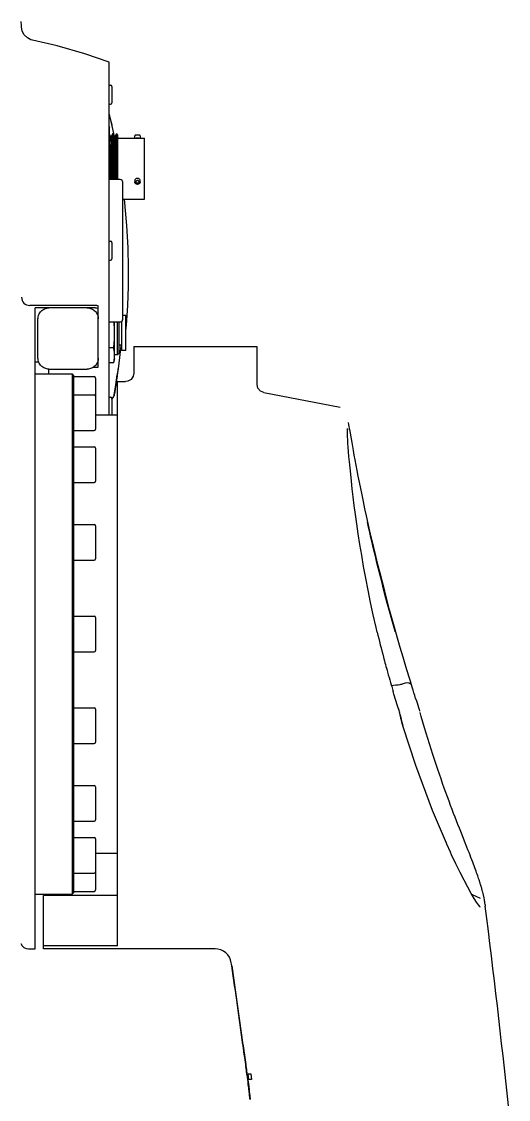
# Model space of a CAD drawing. Header units: millimetres. Extents: x 7426 to 8740, y 124 to 421.
# Drawn here: x 8110.75 to 8119.64, y 288.46 to 308.14 of the extents above; entities that cross this region are included whole.
import ezdxf

# ---------------------------------------------------------------- set-up
doc = ezdxf.new("R2010")
doc.units = ezdxf.units.MM
doc.layers.add('外形图', color=7, linetype='Continuous')

msp = doc.modelspace()

# ---------------------------------------------------------------- linework, layer by layer
at = {"layer": '外形图', "color": 0, "linetype": 'Continuous'}
for p, q in [((8112.3528, 300.9557), (8112.3528, 307.3994)), ((8112.3528, 306.9809), (8112.3778, 306.9809)), ((8112.4028, 306.9559), (8112.4028, 306.6558)), ((8112.3528, 306.6308), (8112.3778, 306.6308)), ((8112.3915, 306.3133), (8112.3528, 306.4703)), ((8112.3771, 306.3665), (8112.3537, 306.4607)), ((8112.39, 306.3137), (8112.3771, 306.3665)), ((8112.4499, 306.0415), (8112.3915, 306.3133)), ((8112.3615, 306.2001), (8112.3576, 306.2147)), ((8112.3615, 305.2558), (8112.3615, 306.2001)), ((8112.4066, 306.2445), (8112.4046, 306.253)), ((8112.4071, 306.2426), (8112.4066, 306.2445)), ((8112.3639, 306.0714), (8112.3615, 306.0755)), ((8112.38, 306.0435), (8112.3639, 306.0714)), ((8112.3802, 306.0432), (8112.38, 306.0435)), ((8112.3887, 306.0435), (8112.3802, 306.0435)), ((8112.4156, 306.0905), (8112.3885, 306.0436)), ((8112.416, 306.0908), (8112.4156, 306.0905)), ((8112.416, 306.0908), (8112.423, 306.0908)), ((8112.423, 306.0908), (8112.4234, 306.0905)), ((8112.4506, 306.0435), (8112.4234, 306.0905)), ((8112.4508, 306.0432), (8112.4506, 306.0435)), ((8112.4592, 306.0435), (8112.4508, 306.0435)), ((8112.4512, 306.042), (8112.4508, 306.0432)), ((8112.4862, 306.0905), (8112.4591, 306.0436)), ((8112.4866, 306.0908), (8112.4862, 306.0905)), ((8112.4866, 306.0908), (8112.4936, 306.0908)), ((8112.4936, 306.0908), (8112.494, 306.0905)), ((8112.5089, 306.0647), (8112.4939, 306.0905)), ((8112.5015, 305.6053), (8112.5015, 305.9395)), ((8112.5089, 305.2558), (8112.5089, 306.0647)), ((8112.5216, 306.0115), (8112.9965, 306.0115)), ((8112.82, 306.0115), (8112.82, 306.0511)), ((8112.9191, 306.0511), (8112.9191, 306.0115)), ((8112.9965, 304.9002), (8112.9965, 306.0114)), ((8112.4992, 305.7269), (8112.498, 305.7902)), ((8112.5006, 305.6568), (8112.4992, 305.7269)), ((8112.3667, 305.2554), (8112.3615, 305.543)), ((8112.5009, 305.6391), (8112.5006, 305.6568)), ((8112.5015, 305.6053), (8112.5009, 305.6391)), ((8112.5023, 305.5234), (8112.5015, 305.6053)), ((8112.5028, 305.4598), (8112.5023, 305.5234)), ((8112.5047, 305.2556), (8112.5028, 305.4598)), ((8112.5528, 305.2558), (8112.3528, 305.2558)), ((8112.6028, 302.7057), (8112.6028, 305.2058)), ((8112.82, 305.2316), (8112.82, 305.2142)), ((8112.9191, 305.2142), (8112.9191, 305.2316)), ((8112.6028, 304.9002), (8112.9965, 304.9002)), ((8112.3528, 304.1308), (8112.3778, 304.1308)), ((8112.4028, 304.1058), (8112.4028, 303.8058)), ((8112.3528, 303.7808), (8112.3778, 303.7808)), ((8112.1028, 302.9557), (8110.9027, 302.9557)), ((8111.0027, 291.2054), (8111.0027, 302.911)), ((8112.1028, 302.911), (8111.0027, 302.911)), ((8111.9528, 302.911), (8111.2527, 302.911)), ((8112.1528, 302.7125), (8112.1528, 302.9471)), ((8112.6028, 302.7807), (8112.6553, 302.7807)), ((8112.6553, 302.1307), (8112.6553, 302.7807)), ((8111.0527, 301.9933), (8111.0527, 302.7125)), ((8112.1528, 301.9933), (8112.1528, 302.7125)), ((8112.3528, 302.6557), (8112.5528, 302.6557)), ((8112.4528, 301.9807), (8112.4528, 302.6557)), ((8112.5046, 302.0557), (8112.5046, 302.6557)), ((8112.5353, 302.0864), (8112.5353, 302.6557)), ((8112.5803, 302.6643), (8112.5803, 302.1307)), ((8112.6668, 302.5857), (8112.6675, 302.5949)), ((8112.6568, 302.4975), (8112.6578, 302.5044)), ((8112.6578, 302.5044), (8112.6587, 302.5114)), ((8112.6587, 302.5114), (8112.6597, 302.5186)), ((8112.6597, 302.5186), (8112.6606, 302.5261)), ((8112.6606, 302.5261), (8112.6615, 302.5339)), ((8112.6615, 302.5339), (8112.6625, 302.5421)), ((8112.6625, 302.5421), (8112.6634, 302.5508)), ((8112.6634, 302.5508), (8112.6644, 302.5601)), ((8112.6644, 302.5601), (8112.6653, 302.57)), ((8112.4331, 302.1815), (8112.3528, 302.1815)), ((8112.5803, 302.232), (8112.5353, 302.232)), ((8112.5691, 302.2182), (8112.5667, 302.1979)), ((8112.5691, 302.2182), (8112.5705, 302.2329)), ((8112.8028, 302.2057), (8112.8028, 301.717)), ((8112.8031, 302.2057), (8115.0526, 302.2057)), ((8115.0529, 301.5145), (8115.0529, 302.2057)), ((8112.1528, 301.8295), (8112.1528, 301.9933)), ((8112.4528, 301.9807), (8112.4331, 301.9072)), ((8112.5046, 302.0557), (8112.4528, 302.0557)), ((8112.5353, 302.0864), (8112.5046, 302.0557)), ((8112.6553, 302.1307), (8112.5803, 302.1307)), ((8111.0679, 301.9184), (8111.0027, 301.9184)), ((8111.2527, 301.7937), (8111.9528, 301.7937)), ((8111.253, 301.7937), (8111.2527, 301.7916)), ((8111.2527, 301.7057), (8111.2527, 301.7916)), ((8112.063, 301.8276), (8112.1028, 301.8276)), ((8112.1528, 301.9184), (8112.1376, 301.9184)), ((8112.4331, 301.9072), (8112.3528, 301.9072)), ((8111.0027, 301.7057), (8111.6778, 301.7057)), ((8111.6778, 301.7057), (8111.6778, 292.2054)), ((8111.7028, 301.6807), (8111.6778, 301.7057)), ((8111.7028, 301.6807), (8111.7028, 292.2305)), ((8111.7028, 301.6557), (8112.0778, 301.6557)), ((8112.1028, 301.6307), (8112.1028, 300.6976)), ((8112.4804, 301.5536), (8112.5006, 301.6883)), ((8112.4929, 301.5969), (8112.4977, 301.6302)), ((8112.4977, 301.6302), (8112.5031, 301.6688)), ((8112.5006, 301.6883), (8112.5028, 301.7027)), ((8112.5028, 301.7027), (8112.504, 301.71)), ((8112.5031, 301.6688), (8112.5079, 301.7028)), ((8112.5079, 301.7028), (8112.5101, 301.7194)), ((8112.4451, 301.3236), (8112.4727, 301.5027)), ((8112.4727, 301.5027), (8112.4804, 301.5536)), ((8112.4788, 301.5023), (8112.4821, 301.524)), ((8112.5028, 291.2617), (8112.5028, 301.5674)), ((8112.5028, 301.5674), (8112.6518, 301.567)), ((8111.7028, 301.3227), (8112.0778, 301.3227)), ((8112.3528, 301.2807), (8112.3778, 301.2807)), ((8112.4028, 301.2372), (8112.4365, 301.2929)), ((8112.4028, 301.2557), (8112.4028, 300.9557)), ((8112.4365, 301.2929), (8112.4377, 301.296)), ((8112.4404, 301.3036), (8112.4425, 301.3093)), ((8112.4425, 301.3093), (8112.4413, 301.3059)), ((8112.4421, 301.3094), (8112.4595, 301.3791)), ((8112.4515, 301.3491), (8112.4501, 301.341)), ((8112.4594, 301.3784), (8112.4595, 301.3794)), ((8115.1802, 301.3663), (8116.5709, 301.0955)), ((8112.1028, 300.9557), (8112.5028, 300.9557)), ((8116.7295, 300.7815), (8116.7225, 300.819)), ((8111.7028, 300.6726), (8112.0778, 300.6726)), ((8116.7032, 300.7077), (8116.703, 300.7059)), ((8116.703, 300.7048), (8116.7032, 300.7077)), ((8116.703, 300.7058), (8116.703, 300.7059)), ((8116.7124, 300.7005), (8116.7131, 300.7048)), ((8116.7372, 300.7395), (8116.7295, 300.7815)), ((8116.7456, 300.6927), (8116.7372, 300.7395)), ((8116.7879, 300.4551), (8116.7456, 300.6927)), ((8111.7028, 300.3743), (8112.0778, 300.3743)), ((8112.1028, 300.3493), (8112.1028, 299.7492)), ((8111.7028, 299.7242), (8112.0778, 299.7242)), ((8111.7028, 298.9549), (8112.0778, 298.9549)), ((8112.1028, 298.9299), (8112.1028, 298.3298)), ((8111.7028, 298.3048), (8112.0778, 298.3048)), ((8111.7028, 297.2806), (8112.0778, 297.2806)), ((8112.1028, 297.2556), (8112.1028, 296.6555)), ((8117.5707, 297.0548), (8117.5224, 297.2273)), ((8117.62, 296.8814), (8117.5707, 297.0548)), ((8117.5768, 296.9956), (8117.5737, 297.0067)), ((8117.6703, 296.7074), (8117.62, 296.8814)), ((8117.7214, 296.5332), (8117.6703, 296.7074)), ((8111.7028, 296.6305), (8112.0778, 296.6305)), ((8117.7731, 296.3593), (8117.7214, 296.5332)), ((8117.8252, 296.1862), (8117.7731, 296.3593)), ((8117.8539, 296.092), (8117.8252, 296.1862)), ((8117.8872, 295.9829), (8117.8539, 296.092)), ((8117.4913, 296.0679), (8117.5034, 296.026)), ((8117.5034, 296.026), (8117.5127, 295.9943)), ((8117.5545, 295.8556), (8117.5394, 295.9054)), ((8117.9033, 295.9297), (8117.886, 295.9858)), ((8117.9189, 295.8791), (8117.9033, 295.9297)), ((8117.934, 295.8305), (8117.9189, 295.8791)), ((8117.6206, 295.6425), (8117.5545, 295.8556)), ((8117.9496, 295.7805), (8117.934, 295.8305)), ((8111.7028, 295.6063), (8112.0778, 295.6063)), ((8112.1028, 295.5813), (8112.1028, 294.9813)), ((8117.6531, 295.54), (8117.6206, 295.6425)), ((8117.6473, 295.5365), (8117.6407, 295.5365)), ((8117.654, 295.5365), (8117.6473, 295.5365)), ((8117.6674, 295.4803), (8117.6538, 295.5365)), ((8117.6541, 295.5357), (8117.6554, 295.53)), ((8118.0534, 295.4466), (8118.0318, 295.5217)), ((8117.7113, 295.3011), (8117.6948, 295.3683)), ((8117.7106, 295.3009), (8117.7165, 295.2814)), ((8117.7134, 295.2928), (8117.7113, 295.3011)), ((8117.7146, 295.2876), (8117.7113, 295.3011)), ((8117.7195, 295.2714), (8117.7134, 295.2928)), ((8118.0833, 295.3445), (8118.0534, 295.4466)), ((8117.7165, 295.2814), (8117.7195, 295.2714)), ((8111.7028, 294.9563), (8112.0778, 294.9563)), ((8111.7028, 294.1869), (8112.0778, 294.1869)), ((8112.1028, 294.1619), (8112.1028, 293.5619)), ((8111.7028, 293.5369), (8112.0778, 293.5369)), ((8111.7028, 293.2385), (8112.0778, 293.2385)), ((8112.1028, 293.2135), (8112.1028, 292.2804)), ((8118.5196, 293.1165), (8118.5108, 293.1364)), ((8112.1028, 292.9554), (8112.5028, 292.9554)), ((8118.5851, 292.971), (8118.5196, 293.1165)), ((8118.6061, 292.9253), (8118.5851, 292.971)), ((8118.685, 292.7567), (8118.6061, 292.9253)), ((8111.7028, 292.5885), (8112.0778, 292.5885)), ((8111.0027, 292.2054), (8111.6778, 292.2054)), ((8111.1527, 291.2063), (8111.1527, 292.1774)), ((8112.5028, 292.1774), (8111.1527, 292.1774)), ((8111.7028, 292.2304), (8111.6778, 292.2054)), ((8111.7028, 292.2554), (8112.0778, 292.2554)), ((8119.0177, 292.1278), (8118.9635, 292.219)), ((8118.9706, 292.207), (8119.1307, 292.1335)), ((8119.1765, 292.2405), (8119.1729, 292.2547)), ((8119.1826, 292.2164), (8119.1764, 292.241)), ((8119.2002, 292.1346), (8119.1826, 292.2164)), ((8119.0632, 292.0571), (8119.0177, 292.1278)), ((8119.116, 291.9801), (8119.1161, 291.9801)), ((8119.206, 292.1018), (8119.2002, 292.1346)), ((8119.219, 292.0117), (8119.2181, 292.0188)), ((8119.219, 292.0118), (8119.2223, 291.986)), ((8110.8807, 291.2054), (8111.0027, 291.2054)), ((8112.5028, 291.2617), (8111.1527, 291.2617)), ((8111.4028, 291.2063), (8111.1527, 291.2063)), ((8111.4028, 291.2054), (8111.4028, 291.2063)), ((8114.286, 291.2054), (8111.4028, 291.2054)), ((8114.591, 290.8952), (8114.591, 290.8955)), ((8114.591, 290.8955), (8114.591, 290.8952)), ((8114.591, 290.8955), (8114.791, 289.4545)), ((8114.7969, 289.4553), (8114.7971, 289.4553)), ((8114.7982, 289.4447), (8114.7969, 289.4553)), ((8114.7995, 289.4341), (8114.7982, 289.4447)), ((8114.8051, 289.3915), (8114.7995, 289.4341)), ((8114.8, 289.4381), (8114.8007, 289.4341)), ((8114.8007, 289.4341), (8114.8071, 289.3915)), ((8114.8069, 289.3782), (8114.8051, 289.3915)), ((8114.8071, 289.3915), (8114.8132, 289.3489)), ((8114.8108, 289.349), (8114.8069, 289.3782)), ((8114.8115, 289.3489), (8114.8113, 289.3489)), ((8114.8132, 289.3383), (8114.8115, 289.3489)), ((8114.8132, 289.3489), (8114.8153, 289.3349)), ((8114.8149, 289.3277), (8114.8132, 289.3383)), ((8114.821, 289.2851), (8114.8149, 289.3277)), ((8114.8153, 289.3349), (8114.8194, 289.3064)), ((8114.8194, 289.3064), (8114.8252, 289.2638)), ((8114.8255, 289.2532), (8114.821, 289.2851)), ((8114.8252, 289.2638), (8114.831, 289.2213)), ((8114.8299, 289.2213), (8114.8255, 289.2532)), ((8114.8356, 289.1787), (8114.8299, 289.2213)), ((8114.831, 289.2213), (8114.8366, 289.1787)), ((8114.841, 289.1362), (8114.8356, 289.1787)), ((8114.8366, 289.1787), (8114.8421, 289.1362)), ((8114.8464, 289.0936), (8114.841, 289.1362)), ((8114.8421, 289.1362), (8114.8476, 289.0936)), ((8114.8517, 289.0511), (8114.8464, 289.0936)), ((8114.8476, 289.0936), (8114.8516, 289.0617)), ((8114.8516, 289.0617), (8114.8556, 289.0298)), ((8114.8541, 289.0298), (8114.8517, 289.0511)), ((8114.8566, 289.0085), (8114.8541, 289.0298)), ((8114.8556, 289.0298), (8114.8581, 289.0085)), ((8114.858, 288.9955), (8114.8563, 289.0085)), ((8114.8565, 289.0085), (8114.8566, 289.0085)), ((8114.8619, 288.966), (8114.858, 288.9955)), ((8114.8581, 289.0085), (8114.8594, 288.9979)), ((8114.8594, 288.9979), (8114.8632, 288.966)), ((8114.8674, 288.9234), (8114.8619, 288.966)), ((8114.8632, 288.966), (8114.8664, 288.9447)), ((8114.8664, 288.9447), (8114.8697, 288.9234)), ((8114.8677, 288.9234), (8114.8676, 288.9234)), ((8114.8682, 288.92), (8114.8677, 288.9234)), ((8114.8694, 288.9127), (8114.8682, 288.92)), ((8114.8712, 288.9021), (8114.8694, 288.9127)), ((8114.8697, 288.9234), (8114.8741, 288.8915)), ((8114.8772, 288.8596), (8114.8712, 288.9021)), ((8114.8741, 288.8915), (8114.8784, 288.8596)), ((8114.8828, 288.817), (8114.8772, 288.8596)), ((8114.8784, 288.8596), (8114.8852, 288.8082)), ((8114.8885, 288.7745), (8114.8828, 288.817)), ((8114.8852, 288.8082), (8114.8897, 288.7745)), ((8114.8895, 288.9234), (8114.9381, 288.9234)), ((8114.8964, 288.8702), (8114.8895, 288.9234)), ((8114.9033, 288.817), (8114.8964, 288.8702)), ((8114.9521, 288.817), (8114.9033, 288.817)), ((8114.9381, 288.9234), (8114.9521, 288.817)), ((8114.894, 288.7319), (8114.8885, 288.7745)), ((8114.8897, 288.7745), (8114.8951, 288.7319)), ((8114.8994, 288.6893), (8114.894, 288.7319)), ((8114.8951, 288.7319), (8114.9006, 288.6893)), ((8114.902, 288.6681), (8114.8994, 288.6893)), ((8114.9006, 288.6893), (8114.9084, 288.6255)), ((8114.9046, 288.6468), (8114.902, 288.6681)), ((8114.9097, 288.6042), (8114.9046, 288.6468)), ((8114.9084, 288.6255), (8114.9122, 288.5936)), ((8114.9121, 288.583), (8114.9097, 288.6042)), ((8114.9122, 288.5936), (8114.916, 288.5617)), ((8114.9131, 288.5723), (8114.9121, 288.583)), ((8114.9142, 288.5617), (8114.9131, 288.5723)), ((8114.9161, 288.5404), (8114.9135, 288.5617)), ((8114.9139, 288.5617), (8114.9142, 288.5617)), ((8114.916, 288.5617), (8114.9208, 288.5191)), ((8114.9243, 288.4766), (8114.9161, 288.5404)), ((8114.9208, 288.5191), (8114.9231, 288.4979)), ((8114.9231, 288.4979), (8114.9255, 288.4766)), ((8114.9271, 288.4553), (8114.9243, 288.4766)), ((8114.9255, 288.4766), (8114.9277, 288.4553)), ((8114.9277, 288.4553), (8114.9271, 288.4553))]:
    msp.add_line(p, q, dxfattribs=at)
for points in [[(8110.9506, 307.8029), (8110.9251, 307.8098), (8110.8585, 307.8433), (8110.8033, 307.8967), (8110.7661, 307.9668), (8110.7527, 308.0474)], [(8112.3528, 307.3994), (8111.9105, 307.5499), (8111.402, 307.696), (8110.9505, 307.8029)], [(8112.4046, 306.253), (8112.401, 306.2679), (8112.4, 306.2718), (8112.39, 306.3137)], [(8112.4073, 306.2418), (8112.4073, 306.2417), (8112.4073, 306.2417), (8112.4072, 306.2421), (8112.4071, 306.2426)], [(8112.6675, 302.5949), (8112.6915, 302.9523), (8112.7044, 303.3052), (8112.7071, 303.6455), (8112.6996, 304.0058), (8112.6779, 304.4176), (8112.6345, 304.8984), (8112.6343, 304.9002)], [(8112.6653, 302.57), (8112.6658, 302.5752), (8112.6668, 302.5857)], [(8112.6553, 302.4876), (8112.6558, 302.4908), (8112.6568, 302.4975)], [(8112.504, 301.71), (8112.5049, 301.7153), (8112.5052, 301.7173), (8112.5055, 301.7189), (8112.5057, 301.7199), (8112.5057, 301.72)], [(8112.8028, 301.717), (8112.7933, 301.6646), (8112.7545, 301.6067), (8112.6937, 301.5727), (8112.6518, 301.567)], [(8115.1802, 301.3663), (8115.1191, 301.3901), (8115.0684, 301.4481), (8115.0529, 301.5145)], [(8116.7068, 300.5589), (8116.7046, 300.6044), (8116.7033, 300.6415), (8116.7026, 300.6704), (8116.7026, 300.6913), (8116.703, 300.7048)], [(8116.7027, 300.6657), (8116.7042, 300.6686), (8116.7102, 300.6889), (8116.7124, 300.7005)], [(8117.2484, 296.989), (8117.2282, 297.0753), (8117.1761, 297.3063), (8117.1272, 297.5337), (8117.0817, 297.7568), (8117.0396, 297.9749), (8117.0008, 298.1871), (8116.9652, 298.3928), (8116.9326, 298.5914), (8116.9029, 298.7824), (8116.876, 298.9652), (8116.8517, 299.1393), (8116.8298, 299.3046), (8116.8103, 299.4607), (8116.7929, 299.6074), (8116.7775, 299.7447), (8116.7639, 299.8725), (8116.752, 299.9908), (8116.7417, 300.0997), (8116.7329, 300.1992), (8116.7253, 300.2894), (8116.719, 300.3704), (8116.7139, 300.4422), (8116.7098, 300.505), (8116.7068, 300.5589)], [(8117.0533, 299.1111), (8117.0244, 299.2443), (8116.9971, 299.3728), (8116.9713, 299.4965), (8116.9471, 299.6153), (8116.9242, 299.7292), (8116.9028, 299.8381), (8116.8828, 299.9418), (8116.864, 300.0403), (8116.8465, 300.1337), (8116.8302, 300.2219), (8116.815, 300.3049), (8116.8009, 300.3827), (8116.7879, 300.4551)], [(8117.1158, 298.8316), (8117.0837, 298.9735), (8117.0533, 299.1111)], [(8117.5224, 297.2273), (8117.4753, 297.3986), (8117.4294, 297.5683), (8117.3849, 297.7361), (8117.3419, 297.9017), (8117.3002, 298.0647), (8117.2602, 298.2249), (8117.2216, 298.382), (8117.1847, 298.5356), (8117.1494, 298.6855), (8117.1158, 298.8316)], [(8118.6708, 293.6096), (8118.6438, 293.6798), (8118.6163, 293.7518), (8118.5883, 293.8258), (8118.5599, 293.9016), (8118.5312, 293.9793), (8118.5022, 294.0588), (8118.473, 294.1401), (8118.4436, 294.2233), (8118.4141, 294.3082), (8118.3844, 294.3949), (8118.3546, 294.4833), (8118.3247, 294.5733), (8118.2946, 294.6648), (8118.2645, 294.7578), (8118.2342, 294.8523), (8118.204, 294.9481), (8118.1737, 295.0453), (8118.1435, 295.1438), (8118.1133, 295.2436), (8118.0833, 295.3445)], [(8118.5109, 293.1361), (8118.2561, 293.7329), (8117.9507, 294.5527), (8117.7165, 295.2814)], [(8118.7731, 293.3475), (8118.7485, 293.4101), (8118.7232, 293.4747), (8118.6973, 293.5412), (8118.6708, 293.6096)], [(8118.843, 293.171), (8118.7971, 293.2867), (8118.7731, 293.3475)], [(8119.0838, 292.5411), (8119.0744, 292.5676), (8119.0646, 292.5952), (8119.0542, 292.6239), (8119.0431, 292.6541), (8119.0315, 292.6857), (8119.019, 292.719), (8119.0058, 292.7541), (8118.9917, 292.7913), (8118.9766, 292.8307), (8118.9605, 292.8724), (8118.9433, 292.9167), (8118.9251, 292.9633), (8118.9058, 293.0122), (8118.8857, 293.0632), (8118.843, 293.171)], [(8118.9635, 292.219), (8118.9017, 292.3296), (8118.8338, 292.4575), (8118.7612, 292.6003), (8118.685, 292.7567)], [(8119.1235, 292.4234), (8119.1164, 292.4451), (8119.1089, 292.4676), (8119.101, 292.4911), (8119.0926, 292.5156), (8119.0838, 292.5411)], [(8119.1729, 292.2547), (8119.1661, 292.2803), (8119.162, 292.2955), (8119.1575, 292.3114), (8119.1528, 292.328), (8119.1477, 292.3455), (8119.1422, 292.3637), (8119.1364, 292.3828), (8119.1301, 292.4027), (8119.1235, 292.4234)], [(8119.1254, 291.9743), (8119.1269, 291.9732), (8119.1213, 291.979), (8119.0984, 292.0072), (8119.0632, 292.0571)]]:
    msp.add_lwpolyline(points, dxfattribs=at)
for centre, radius, start, end in [((8110.1992, 308.0479), 0.5535, 359.99532, 9.68722), ((8112.3778, 306.9559), 0.025, 0, 90), ((8112.3778, 306.6558), 0.025, 270, 0), ((8110.4986, 305.9014), 1.8602, 355.57729, 4.42269), ((8112.5216, 306.0242), 0.0127, 180, 270), ((8081.0577, 305.1388), 31.447, 1.18692, 1.36414), ((8109.8532, 305.1459), 2.5057, 2.51509, 3.84937), ((8112.5528, 305.2058), 0.05, 0, 90), ((8112.8615, 305.2142), 0.0415, 179.50935, 180), ((8112.8651, 305.23), 0.0455, 138.59901, 146.78155), ((8112.8659, 305.2293), 0.0465, 138.18192, 138.62436), ((8112.8652, 305.2143), 0.0255, 186.05057, 199.51901), ((8112.8695, 305.2043), 0.0321, 97.84853, 110.60961), ((8112.8695, 305.2037), 0.0327, 82.09287, 97.83379), ((8112.8696, 305.2043), 0.0321, 69.60963, 82.0778), ((8112.8739, 305.2143), 0.0255, 340.48101, 353.96302), ((8112.8732, 305.2293), 0.0465, 40.97267, 41.80969), ((8112.8776, 305.2142), 0.0415, 359.50935, 360), ((8112.3778, 304.1058), 0.025, 0, 90), ((8112.3778, 303.8058), 0.025, 270, 0), ((8110.9027, 303.1057), 0.15, 180, 270), ((8112.1028, 302.8057), 0.15, 70.52878, 90), ((8112.5528, 302.7057), 0.05, 270, 0), ((8098.6167, 303.6134), 14.0219, 350.82805, 354.28996), ((8112.1034, 302.4631), 0.6356, 269.94612, 274.458), ((8098.6172, 303.6134), 14.0214, 352.23708, 352.62681), ((8112.0778, 301.6307), 0.025, 0, 90), ((8098.6144, 303.6138), 14.0242, 351.43043, 351.73141), ((8104.1191, 302.762), 8.4513, 350.5375, 350.80852), ((8098.6144, 303.6138), 14.0243, 350.83263, 351.34062), ((8103.0727, 302.9317), 9.5114, 350.80627, 351.0655), ((8102.5481, 303.0144), 10.0425, 351.0645, 351.34231), ((8112.0778, 301.2977), 0.025, 0, 90), ((8112.3778, 301.2557), 0.025, 0, 90), ((8112.3171, 301.3424), 0.1293, 338.95197, 341.55953), ((8112.3147, 301.3432), 0.1318, 341.55656, 343.58894), ((8112.3105, 301.3444), 0.1361, 343.61438, 351.22251), ((8112.2828, 301.364), 0.1688, 341.07326, 345.79049), ((8112.2877, 301.3628), 0.1637, 345.79164, 350.24444), ((8105.5007, 302.5319), 7.0507, 350.34288, 350.53658), ((8112.0778, 300.6976), 0.025, 270, 0), ((8112.0778, 300.3493), 0.025, 0, 90), ((8112.0778, 299.7492), 0.025, 270, 0), ((8112.0778, 298.9299), 0.025, 0, 90), ((8112.0778, 298.3298), 0.025, 270, 0), ((8112.0778, 297.2556), 0.025, 0, 90), ((8135.3156, 301.2805), 18.5697, 193.36337, 194.81021), ((8112.0778, 296.6555), 0.025, 270, 0), ((8138.7942, 302.1973), 22.1671, 194.80276, 195.53426), ((8138.7954, 302.1977), 22.1684, 195.53437, 196.05197), ((8114.136, 321.2642), 25.4748, 277.60454, 277.97112), ((8134.1445, 300.9126), 17.3438, 196.47399, 196.63374), ((8133.9086, 300.8422), 17.0976, 196.63374, 196.79238), ((8144.8258, 304.1952), 28.1627, 197.3847, 197.74695), ((8112.0778, 295.5813), 0.025, 0, 90), ((8144.8883, 304.2157), 28.2285, 197.74799, 197.88161), ((8141.9361, 302.6225), 25.3078, 196.41463, 196.58667), ((8171.7863, 308.6406), 55.696, 193.66754, 193.7861), ((8142.2139, 302.7054), 25.5976, 196.58695, 196.81399), ((8112.0778, 294.9813), 0.025, 270, 0), ((8112.0778, 294.1619), 0.025, 0, 90), ((8112.0778, 293.5619), 0.025, 270, 0), ((8112.0778, 293.2135), 0.025, 0, 90), ((8112.0778, 292.6135), 0.025, 270, 0), ((8112.0778, 292.2804), 0.025, 270, 0), ((8117.5685, 291.8216), 1.6611, 9.01525, 9.50624), ((8117.4695, 291.8059), 1.7613, 8.56329, 9.01438), ((7934.3623, 268.7099), 186.3196, 6.047584, 7.176471), ((8110.8807, 291.3554), 0.15, 200, 270), ((8114.286, 290.9054), 0.3, 8.77251, 90), ((8101.2693, 288.9048), 13.4696, 8.49777, 8.73842), ((8014.1903, 275.8331), 101.5242, 7.711136, 8.531892), ((8115.9202, 289.6373), 1.1378, 189.20313, 190.08569)]:
    msp.add_arc(centre, radius, start, end, dxfattribs=at)
for points, knots in [([(8112.3533, 306.225), (8112.3538, 306.2242), (8112.3555, 306.2209), (8112.3569, 306.2173), (8112.3576, 306.2147)], [0, 0, 0, 0, 0.2605819, 1, 1, 1, 1]), ([(8112.4014, 305.2555), (8112.4005, 305.3003), (8112.3987, 305.3912), (8112.3965, 305.5048), (8112.3948, 305.5956), (8112.3935, 305.6615), (8112.3922, 305.7244), (8112.3908, 305.7836), (8112.3895, 305.8383), (8112.3882, 305.8877), (8112.3871, 305.9252), (8112.3862, 305.9521), (8112.3855, 305.9697), (8112.3849, 305.9855), (8112.3842, 305.9995), (8112.3836, 306.0116), (8112.3829, 306.0217), (8112.3823, 306.0299), (8112.3817, 306.0355), (8112.3812, 306.039), (8112.3809, 306.0408), (8112.3806, 306.0422), (8112.3804, 306.0429), (8112.3802, 306.0432)], [0, 0, 0, 0, 0.1707528, 0.34612, 0.4324998, 0.5164075, 0.59668, 0.6722039, 0.7419315, 0.8048972, 0.8602292, 0.8847883, 0.9071615, 0.9272691, 0.9450448, 0.9604262, 0.9733607, 0.9838079, 0.9917327, 0.9947441, 0.9971217, 0.9988691, 1, 1, 1, 1]), ([(8112.3887, 306.0435), (8112.3888, 306.0435), (8112.3891, 306.0431), (8112.3894, 306.0423), (8112.3897, 306.0409), (8112.39, 306.0391), (8112.3904, 306.0367), (8112.3908, 306.0325), (8112.3914, 306.026), (8112.3921, 306.0166), (8112.3927, 306.0052), (8112.3934, 305.9918), (8112.3941, 305.9765), (8112.3947, 305.9594), (8112.3954, 305.9404), (8112.3961, 305.9197), (8112.397, 305.8888), (8112.3981, 305.8464), (8112.3995, 305.7916), (8112.4008, 305.7319), (8112.4021, 305.6682), (8112.4035, 305.6015), (8112.4048, 305.5327), (8112.4062, 305.4628), (8112.4079, 305.3702), (8112.4093, 305.3011), (8112.4102, 305.2555)], [0, 0, 0, 0, 0.0005426, 0.0016341, 0.003361, 0.0057395, 0.0087737, 0.0124643, 0.0218094, 0.0337474, 0.0482377, 0.0652325, 0.0846687, 0.1064794, 0.1305864, 0.1569018, 0.1853341, 0.2481278, 0.3180678, 0.3941506, 0.4752834, 0.5603016, 0.6479851, 0.737075, 0.8262919, 1, 1, 1, 1]), ([(8112.4372, 305.2553), (8112.4363, 305.3042), (8112.435, 305.3781), (8112.4333, 305.477), (8112.4319, 305.5514), (8112.4306, 305.6244), (8112.4293, 305.6951), (8112.428, 305.7624), (8112.4267, 305.8255), (8112.4254, 305.8834), (8112.4242, 305.9281), (8112.4233, 305.9606), (8112.4227, 305.9824), (8112.422, 306.0024), (8112.4213, 306.0204), (8112.4207, 306.0365), (8112.42, 306.0506), (8112.4194, 306.0626), (8112.4187, 306.0724), (8112.4182, 306.0793), (8112.4177, 306.0837), (8112.4174, 306.0862), (8112.417, 306.0882), (8112.4167, 306.0896), (8112.4165, 306.0904), (8112.4161, 306.0908), (8112.416, 306.0908)], [0, 0, 0, 0, 0.175559, 0.265301, 0.3546866, 0.4424695, 0.5274242, 0.6083635, 0.6841574, 0.7537474, 0.8161631, 0.844405, 0.8705343, 0.8944615, 0.9161033, 0.9353827, 0.9522358, 0.966602, 0.9784338, 0.9876934, 0.9913488, 0.9943526, 0.9967053, 0.9984106, 0.9994826, 1, 1, 1, 1]), ([(8112.4234, 306.0905), (8112.4235, 306.0903), (8112.4238, 306.0895), (8112.4241, 306.0882), (8112.4244, 306.0863), (8112.4249, 306.0827), (8112.4254, 306.0768), (8112.4261, 306.0683), (8112.4267, 306.0576), (8112.4274, 306.045), (8112.428, 306.0303), (8112.4287, 306.0137), (8112.4293, 305.9952), (8112.4302, 305.967), (8112.4313, 305.9275), (8112.4326, 305.8754), (8112.4339, 305.8177), (8112.4352, 305.7551), (8112.4365, 305.6884), (8112.4378, 305.6186), (8112.4395, 305.522), (8112.4417, 305.4007), (8112.4434, 305.3034), (8112.4443, 305.2553)], [0, 0, 0, 0, 0.0010705, 0.0027553, 0.0050681, 0.0080118, 0.0157896, 0.0260758, 0.0388378, 0.0540342, 0.0716168, 0.091524, 0.1136915, 0.1380436, 0.1929658, 0.2555496, 0.3249506, 0.4002317, 0.4803753, 0.5642985, 0.6508661, 0.8272384, 1, 1, 1, 1]), ([(8112.4719, 305.2557), (8112.471, 305.2996), (8112.4693, 305.3886), (8112.4668, 305.5216), (8112.4646, 305.6315), (8112.4629, 305.7159), (8112.4616, 305.7745), (8112.4603, 305.8289), (8112.459, 305.8783), (8112.4578, 305.9221), (8112.4565, 305.9597), (8112.4554, 305.9869), (8112.4545, 306.0052), (8112.4538, 306.0162), (8112.4532, 306.0254), (8112.4526, 306.0326), (8112.452, 306.038), (8112.4515, 306.0409), (8112.4512, 306.042)], [0, 0, 0, 0, 0.167508, 0.3396281, 0.5072287, 0.5865336, 0.6614197, 0.7308899, 0.7940208, 0.8499739, 0.8980052, 0.9374767, 0.9538361, 0.967869, 0.9795329, 0.9887891, 0.9956136, 1, 1, 1, 1]), ([(8112.4592, 306.0435), (8112.4594, 306.0435), (8112.4597, 306.0431), (8112.4599, 306.0423), (8112.4603, 306.0409), (8112.4606, 306.0391), (8112.4609, 306.0367), (8112.4614, 306.0325), (8112.462, 306.026), (8112.4626, 306.0166), (8112.4633, 306.0052), (8112.464, 305.9918), (8112.4646, 305.9765), (8112.4653, 305.9594), (8112.466, 305.9404), (8112.4666, 305.9197), (8112.4676, 305.8888), (8112.4687, 305.8464), (8112.47, 305.7916), (8112.4714, 305.7319), (8112.4727, 305.6682), (8112.474, 305.6015), (8112.4754, 305.5327), (8112.4767, 305.4628), (8112.4785, 305.3703), (8112.4798, 305.3012), (8112.4808, 305.2555)], [0, 0, 0, 0, 0.0005424, 0.001633, 0.003359, 0.0057378, 0.0087728, 0.0124641, 0.021808, 0.0337467, 0.0482371, 0.0652308, 0.0846681, 0.1064776, 0.1305847, 0.1569005, 0.1853314, 0.2481251, 0.3180651, 0.3941471, 0.4752792, 0.5602974, 0.6479812, 0.7370714, 0.826289, 1, 1, 1, 1]), ([(8112.4958, 305.8875), (8112.4954, 305.9027), (8112.4947, 305.9314), (8112.4936, 305.9717), (8112.4926, 306.002), (8112.4918, 306.0234), (8112.4912, 306.0373), (8112.4906, 306.0496), (8112.4901, 306.0603), (8112.4895, 306.0694), (8112.4889, 306.0769), (8112.4884, 306.0827), (8112.4879, 306.0866), (8112.4875, 306.0888), (8112.4872, 306.0899), (8112.4869, 306.0905), (8112.4867, 306.0908), (8112.4866, 306.0908)], [0, 0, 0, 0, 0.2236018, 0.4224375, 0.5944022, 0.6697332, 0.7376875, 0.7980955, 0.8507929, 0.8956443, 0.9325439, 0.961396, 0.9821542, 0.9895022, 0.9948471, 0.9982482, 1, 1, 1, 1]), ([(8112.494, 306.0905), (8112.4941, 306.0904), (8112.4942, 306.0899), (8112.4946, 306.0886), (8112.495, 306.0863), (8112.4954, 306.0827), (8112.4959, 306.0779), (8112.4964, 306.0721), (8112.4968, 306.0651), (8112.4973, 306.0571), (8112.498, 306.0443), (8112.4988, 306.0257), (8112.4997, 306.0004), (8112.5006, 305.9712), (8112.5012, 305.9505), (8112.5015, 305.9395)], [0, 0, 0, 0, 0.0039567, 0.0096689, 0.0265243, 0.0506963, 0.0821752, 0.1209258, 0.1668996, 0.2200124, 0.280165, 0.4211768, 0.5889786, 0.7824445, 1, 1, 1, 1]), ([(8112.8412, 306.0665), (8112.8391, 306.0662), (8112.835, 306.0657), (8112.83, 306.0644), (8112.826, 306.0624), (8112.8229, 306.0597), (8112.8206, 306.0558), (8112.82, 306.0527), (8112.82, 306.0511)], [0, 0, 0, 0, 0.2234905, 0.420585, 0.5373933, 0.6802761, 0.8378032, 1, 1, 1, 1]), ([(8112.8304, 306.0115), (8112.833, 306.0118), (8112.8388, 306.0125), (8112.8518, 306.0133), (8112.8695, 306.0137), (8112.8872, 306.0133), (8112.9003, 306.0125), (8112.9061, 306.0118), (8112.9087, 306.0115)], [0, 0, 0, 0, 0.1009096, 0.222086, 0.5000043, 0.7779165, 0.8990923, 1, 1, 1, 1]), ([(8112.8967, 306.0666), (8112.8924, 306.0671), (8112.883, 306.0676), (8112.8687, 306.0679), (8112.8546, 306.0676), (8112.8454, 306.067), (8112.8412, 306.0665)], [0, 0, 0, 0, 0.2341623, 0.5041115, 0.7717168, 1, 1, 1, 1]), ([(8112.8943, 306.0115), (8112.8904, 306.0118), (8112.8822, 306.0123), (8112.8695, 306.0125), (8112.8569, 306.0123), (8112.8486, 306.0118), (8112.8448, 306.0115)], [0, 0, 0, 0, 0.2347931, 0.5000969, 0.7653486, 1, 1, 1, 1]), ([(8112.918, 306.0563), (8112.9175, 306.0576), (8112.916, 306.0598), (8112.9126, 306.0629), (8112.9088, 306.0645), (8112.9053, 306.0653), (8112.9016, 306.066), (8112.8987, 306.0664), (8112.8967, 306.0666)], [0, 0, 0, 0, 0.1652132, 0.3147894, 0.5469477, 0.6483997, 0.7553008, 1, 1, 1, 1]), ([(8112.9191, 306.0511), (8112.9191, 306.0516), (8112.919, 306.0533), (8112.9185, 306.0551), (8112.918, 306.0563)], [0, 0, 0, 0, 0.2537022, 1, 1, 1, 1]), ([(8112.3615, 305.896), (8112.3627, 305.8496), (8112.3648, 305.7496), (8112.3677, 305.5924), (8112.3707, 305.4252), (8112.3727, 305.3117), (8112.3737, 305.2553)], [0, 0, 0, 0, 0.2170092, 0.4685079, 0.7360458, 1, 1, 1, 1]), ([(8112.827, 305.2549), (8112.8248, 305.2514), (8112.8212, 305.2439), (8112.82, 305.2357), (8112.82, 305.2316)], [0, 0, 0, 0, 0.5033133, 1, 1, 1, 1]), ([(8112.9191, 305.2138), (8112.919, 305.2108), (8112.9183, 305.2046), (8112.9154, 305.1958), (8112.9107, 305.1878), (8112.9023, 305.1784), (8112.8885, 305.17), (8112.8693, 305.1666), (8112.8502, 305.1702), (8112.8339, 305.1803), (8112.8227, 305.1957), (8112.82, 305.2081), (8112.82, 305.2142)], [0, 0, 0, 0, 0.061295, 0.1228388, 0.1847409, 0.2471683, 0.3731315, 0.5007233, 0.6282935, 0.7542058, 0.8778584, 1, 1, 1, 1]), ([(8112.9079, 305.2603), (8112.9055, 305.2629), (8112.9002, 305.2677), (8112.8877, 305.2747), (8112.8695, 305.2784), (8112.8514, 305.2747), (8112.8389, 305.2677), (8112.8335, 305.2629), (8112.8312, 305.2603)], [0, 0, 0, 0, 0.1224718, 0.2472278, 0.499993, 0.7527579, 0.8775193, 1, 1, 1, 1]), ([(8112.8582, 305.2343), (8112.8555, 305.2333), (8112.8505, 305.2306), (8112.8444, 305.2246), (8112.8406, 305.2172), (8112.8397, 305.2117), (8112.8397, 305.2091)], [0, 0, 0, 0, 0.2587503, 0.5111507, 0.7574869, 1, 1, 1, 1]), ([(8112.8397, 305.2091), (8112.8397, 305.2055), (8112.8413, 305.1982), (8112.848, 305.1891), (8112.858, 305.1831), (8112.8695, 305.1811), (8112.8811, 305.1831), (8112.891, 305.1891), (8112.8978, 305.1982), (8112.8994, 305.2055), (8112.8994, 305.2091)], [0, 0, 0, 0, 0.1198559, 0.2427582, 0.3699127, 0.4999894, 0.6300658, 0.7572259, 0.8801387, 1, 1, 1, 1]), ([(8112.8979, 305.2057), (8112.897, 305.203), (8112.894, 305.1978), (8112.8873, 305.1917), (8112.8789, 305.1878), (8112.8695, 305.1864), (8112.8602, 305.1878), (8112.8518, 305.1917), (8112.8451, 305.1978), (8112.8421, 305.203), (8112.8412, 305.2057)], [0, 0, 0, 0, 0.1204777, 0.2442214, 0.371147, 0.5, 0.628853, 0.7557786, 0.8795223, 1, 1, 1, 1]), ([(8112.8994, 305.2091), (8112.8994, 305.2118), (8112.8985, 305.2172), (8112.8946, 305.2246), (8112.8886, 305.2306), (8112.8835, 305.2333), (8112.8808, 305.2344)], [0, 0, 0, 0, 0.2424856, 0.4887993, 0.741214, 1, 1, 1, 1]), ([(8112.9191, 305.2316), (8112.9191, 305.2367), (8112.9172, 305.247), (8112.9117, 305.2559), (8112.9083, 305.2598)], [0, 0, 0, 0, 0.4952034, 1, 1, 1, 1]), ([(8111.0527, 302.7125), (8111.0527, 302.7383), (8111.0632, 302.7906), (8111.1077, 302.8566), (8111.1742, 302.9007), (8111.2267, 302.911), (8111.2527, 302.911)], [0, 0, 0, 0, 0.249134, 0.4987781, 0.7491379, 1, 1, 1, 1]), ([(8111.9528, 302.911), (8111.9788, 302.911), (8112.0313, 302.9007), (8112.0978, 302.8566), (8112.1423, 302.7906), (8112.1528, 302.7383), (8112.1528, 302.7125)], [0, 0, 0, 0, 0.2508621, 0.5012219, 0.750866, 1, 1, 1, 1]), ([(8112.4528, 302.0443), (8112.4528, 302.0558), (8112.451, 302.1021), (8112.4421, 302.1479), (8112.4331, 302.1815)], [0, 0, 0, 0, 0.2479704, 1, 1, 1, 1]), ([(8111.2527, 301.7937), (8111.2268, 301.7937), (8111.1742, 301.8041), (8111.1077, 301.8484), (8111.0632, 301.9148), (8111.0527, 301.9673), (8111.0527, 301.9933)], [0, 0, 0, 0, 0.2500582, 0.5000835, 0.75006, 1, 1, 1, 1]), ([(8112.1528, 301.9933), (8112.1528, 301.9673), (8112.1423, 301.9148), (8112.0978, 301.8484), (8112.0313, 301.8041), (8111.9788, 301.7937), (8111.9528, 301.7937)], [0, 0, 0, 0, 0.2499397, 0.4999165, 0.7499421, 1, 1, 1, 1]), ([(8112.4331, 301.9072), (8112.4361, 301.9185), (8112.4471, 301.9634), (8112.4528, 302.0098), (8112.4528, 302.0443)], [0, 0, 0, 0, 0.2531835, 1, 1, 1, 1]), ([(8117.5737, 297.0067), (8117.5255, 297.1777), (8117.3438, 297.8378), (8117.1797, 298.5028), (8117.0696, 298.9976)], [0, 0, 0, 0, 0.2595542, 1, 1, 1, 1]), ([(8117.666, 296.0352), (8117.6874, 296.0382), (8117.7411, 296.0582), (8117.8353, 296.0852), (8117.8548, 296.0478)], [0, 0, 0, 0, 0.338397, 1, 1, 1, 1]), ([(8119.2181, 292.0188), (8119.217, 292.027), (8119.2148, 292.0434), (8119.2125, 292.0599), (8119.2112, 292.0682)], [0, 0, 0, 0, 0.4942448, 1, 1, 1, 1])]:
    msp.add_open_spline(points, degree=3, knots=knots, dxfattribs=at)
for points in [[(8112.1528, 302.9025), (8112.1374, 302.9079), (8112.1194, 302.913), (8112.1042, 302.9073)], [(8112.4528, 302.4557), (8112.4528, 302.5225), (8112.4489, 302.5893), (8112.442, 302.6557)], [(8112.4331, 302.1815), (8112.4453, 302.2723), (8112.4528, 302.3641), (8112.4528, 302.4557)]]:
    msp.add_open_spline(points, degree=3, dxfattribs=at)

doc.saveas('drawing.dxf')
